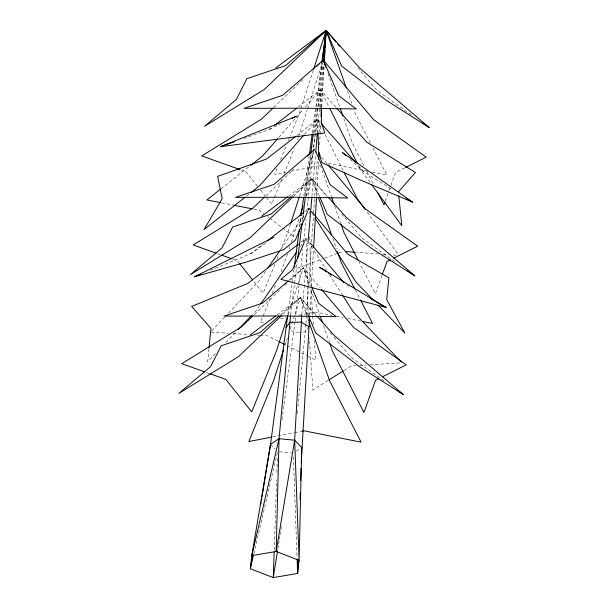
<?xml version="1.0" encoding="UTF-8"?>
<svg xmlns="http://www.w3.org/2000/svg" width="608" height="608" viewBox="0 0 608 608"><rect width="100%" height="100%" fill="white"/><g stroke="black" fill="none" stroke-linecap="round" stroke-linejoin="round"><path stroke-width="0.46" stroke-dasharray="3.04 2.28" d="M274.216 550.126L276.632 480.016M276.898 472.439L277.385 458.227M309.692 315.506L311.167 289.932M311.387 286.14L313.523 249.196M316.578 196.156L318.546 162.062M319.534 145.008L320.735 124.169M321.723 107.122L324.072 66.394M305.93 324.414L297.95 406.182M305.991 323.464L306.516 315.902M306.576 314.959L308.53 286.596M308.59 285.654L311.326 245.944M311.585 242.166L313.538 213.803M313.599 212.861L314.708 196.787M314.769 195.837L317.308 158.969M319.124 132.498L319.968 120.209M320.88 106.978L323.745 65.375M301.849 314.534L307.823 244.682M311.934 196.536L315.491 155.002M317.346 133.296L319.527 107.806M319.61 106.864L323.243 64.38M208.947 348.772L207.655 361.73L216.767 352.146M297.19 413.698L297.57 409.936M295.047 321.921L281.99 419.657M295.146 320.978L295.754 315.316M295.853 314.374L299.174 283.237M299.273 282.294L302.799 249.272M303.605 241.726L306.022 219.085M317.893 107.76L306.82 211.538L309.001 208.476L310.878 210.619L309.001 208.476L304.517 211.956M317.992 106.818L322.628 63.422M290.67 314.876L297.365 261.182M302.298 221.616L303.126 215.027M305.474 196.186L310.642 154.736M313.34 133.076L316.517 107.639M316.631 106.696L322.035 63.369M287.873 314.351L293.831 270.157M299.66 226.906L301.059 216.562M303.84 195.882L309.168 156.393M312.337 132.886L321.716 63.308M311.182 153.315L304.562 196.361M314.176 132.749L320.431 89.756L336.118 107.494M306.417 196.072L312.679 153.087M312.816 152.152L317.574 119.434L320.712 122.983M277.468 551.403L277.765 549.526M277.917 548.591L278.517 544.852M278.669 543.917L279.27 540.17M279.422 539.235L280.022 535.496M280.166 534.554L280.767 530.814M280.919 529.88L281.367 527.068M299.676 226.343L301.203 216.972M295.138 266.334L294.682 269.146L323.737 258.499M302.921 218.538L303.529 214.791M253.772 553.956L277.4 452.519M313.31 70.163L299.296 113.552L290.122 136.162M297.608 139.612L298.194 137.803M298.482 136.899L307.238 109.79M307.534 108.885L322.415 62.791M290.495 224.132L287.865 232.264L280.805 249.66M299.539 196.11L314.716 149.12L313.287 150.351M287.637 253.81L280.774 272.384M289.096 249.288L289.97 246.582M291.43 242.06L299.014 218.561M306.31 195.966L311.858 178.798L327.522 196.376M288.108 314.83L297.738 285.008M298.034 284.103L303.286 267.832L320.287 287.956M284.962 345.412L287.295 338.185M290.214 329.148L300.428 297.51L316.092 315.088M385.221 201.233L388.672 191.649M388.983 190.783L390.549 186.42M390.86 185.554L395.572 172.482L404.685 167.922M381.976 275.462L375.387 293.755L359.039 261.904M277.066 168.348L274.596 174.435L285.616 172.292M280.592 159.653L286.239 145.73M288.359 140.516L289.765 137.036M281.618 179.763L271.73 204.121L265.856 196.741M284.088 173.675L294.325 148.443M274.808 264.45L263.158 293.155L253.164 280.622M276.929 259.228L278.335 255.748M270.188 298.475L260.3 322.833L264.898 321.936M272.3 293.261L275.477 285.433M307.891 211.044L309.001 208.476L309.221 216.988M304.661 241.581L306.143 238.154L307.162 239.75M265.643 271.312L258.689 281.398L228.745 312.884M280.63 249.592L304.182 215.46M259.578 305.642L255.831 311.076L252.571 314.496M300.253 246.688L306.143 238.154L308.172 315.704M309.039 326.868L305.406 331.976L300.116 332.12M278.753 137.469L303.012 109.698M305.505 106.848L320.431 89.756L329.285 107.434M304.509 134.391L317.574 119.434L321.366 127.011M224.838 316.996L210.512 332.052L228.327 333.23M225.887 342.562L235.646 332.295M273.691 107.456L303.582 78.896M265.795 195.844L293.656 169.237M313.356 150.412L314.716 149.12M293.512 196.316L311.858 178.798L327.036 196.764M254.364 314.556L281.542 288.602M284.939 285.357L287.66 282.758M290.373 280.166L303.286 267.832L311.182 286.049M282.766 314.382L300.428 297.51L315.605 315.484M291.87 196.118L311.858 178.798L319.382 196.148M289.005 280.204L303.286 267.832L309.51 285.585M280.44 314.838L300.428 297.51L308.324 315.727M220.993 188.807L249.212 166.531M246.354 196.209L249.326 193.868M243.595 138.495L269.382 129.352L271.601 127.634M298.239 106.978L320.431 89.756L321.024 107.525M296.856 135.508L317.574 119.434L318.037 133.464M210.322 270.294L250.694 253.749L263.401 243.884M300.907 242.22L306.143 238.154M288.572 196.156L311.858 178.798L317.771 195.662M277.142 314.868L300.428 297.51L307.276 317.042M250.694 253.749L267.725 241.703M296.324 451.083L300.2 448.499M328.062 380.433L312.846 389.903L309.32 338.291M344.082 370.462L351.295 365.97L355.992 365.674M269.382 129.352L280.349 124.04M324.619 258.172L337.82 253.338M338.702 253.012L343.11 251.4M291.133 171.213L319.618 165.665M327.887 164.054L329.726 163.689L367.483 171.198M280.516 318.896L286.034 317.817M298.9 315.309L315.438 312.086L332.014 315.385M272.764 436.894L293.9 432.774M294.819 432.592L302.168 431.163M359.754 365.438L366.328 365.028M370.09 364.792L400.163 362.9M299.235 332.15L293.938 332.295L290.024 329.901M233.016 333.541L248.961 334.59M257.397 335.145L259.274 335.274M260.209 335.335L267.71 335.829L277.818 340.966M354.464 252.214L378.13 253.916M382.858 254.258L388.542 254.668M393.27 255.01L397.054 255.284M279.452 451.774L291.392 452.968M221.586 202.836L232.621 205.002M253.772 209.167L259.289 210.246L263.788 213.689M372.088 172.11L386.825 175.043L372.62 147.379M336.619 316.297L343.064 317.581M347.67 318.493L360.559 321.054M240.57 169.784L245.86 171.676L257.617 186.42M217.884 253.787L220.529 254.729M232.872 259.137L237.287 260.71L239.05 262.922M206.454 372.499L209.099 373.449M287.075 345.671L306.44 355.513M307.283 355.946L315.704 360.225L314.359 340.518M346.666 284.894L349.95 286.778M349.965 159.334L363.994 171.935L391.058 188.784M411.32 114.813L376.55 90.06L358.332 68.499M394.714 261.554L362.262 238.458L344.652 217.611M384.051 380.821L350.824 357.17L332.614 335.608M267.535 216.547L269.04 217.694M269.785 218.272L281.785 227.438M282.538 228.008L294.538 237.173M270.53 444.349L275.044 448.962M358.348 165.551L363.994 171.935M311.501 211.333L312.755 212.754M311.433 211.341L312.649 212.77M321.396 157.024L326.861 163.491M341.612 214.016L344.044 216.889M330.182 332.736L332.006 334.886M260.558 190.106L265.263 196.004M370.074 182.522L360.05 168.88L358.363 165.513M367.217 212.207L398.954 255.421M311.547 212.466L314.093 216.456M311.235 246.134L326.526 270.089M329.582 274.877L341.81 294.036M370.47 143.192L355.414 113.848L354.168 110.299M363.744 165.323L352.556 143.534L343.839 118.674M366.753 171.19L373.206 183.768M355.323 289.91L360.058 299.128M325.158 134.588L343.284 170.78M347.32 90.767L351.675 103.2M327.963 73.393L340.1 108.019M320.317 165.095L331.216 196.171M334.643 205.937L340.556 222.802M332.72 238.275L336.452 248.93M310.756 289.142L320.097 315.772M323.524 325.538L329.437 342.403M307.587 317.931L308.522 320.591M312.626 315.18L311.129 289.803M312.687 316.122L313.264 324.566M293.368 456.935L297.092 558.273M309.746 236.846L311.03 286.018M308.271 319.481L308.324 321.374"/><path stroke-width="0.91" d="M290.556 315.818L279.049 438.664L276.169 551.479L299.098 560.363L297.646 573.428L273.266 577.6L250.336 568.716L251.788 555.651L270.53 444.349L287.622 316.228M298.11 559.223L297.646 573.428L297.122 559.223M300.048 499.556L300.268 492.921M300.671 480.609L301.066 468.297M301.256 462.62L309.586 317.399M274.147 552.018L273.266 577.6L277.468 551.403M262.633 492.974L270.53 444.349L279.049 438.664L294.66 440.222L301.75 447.465L299.098 560.363L294.66 440.222L301.766 315.476M313.629 247.304L316.525 197.106M318.714 159.22L319.094 152.585M321.176 116.592L321.662 108.072M324.292 62.601L326.146 30.4L275.812 67.914M324.391 55.928L324.786 50.251M324.976 47.416L326.146 30.4L359.989 68.37L429.088 127.46L386.11 100.221L341.567 65.968L326.146 30.4L285.448 65.664L246.901 78.675L236.398 99.416L204.63 126.251L264.32 89.46L326.146 30.4L335.867 41.899M307.899 243.74L311.858 197.486M315.734 152.175L317.346 133.296M323.486 61.552L326.146 30.4L346.385 88.107M209.038 347.844L210.976 328.396L191.664 306.44L247.836 283.427L298.665 243.96M324.642 44.551L326.146 30.4L313.599 69.266M297.722 258.354L302.07 223.501M303.24 214.084L305.353 197.129M310.878 152.859L313.226 134.018M322.27 61.484L326.146 30.4L321.837 62.366M294.34 266.395L299.28 229.725M301.18 215.627L303.59 197.76M309.419 154.508L312.208 133.828M252.464 555.621L250.336 568.716L253.559 554.876M260.817 504.192L261.121 502.322M261.417 500.452L261.721 498.583M262.025 496.713L262.329 494.844M294.66 440.222L276.169 551.479L251.788 555.651L279.049 438.664M290.784 223.227L299.25 197.015M299.896 215.848L303.103 205.907M287.82 315.734L276.435 350.983L251.727 411.874L225.849 379.43L209.98 373.76M283.503 349.934L273.577 380.661L248.87 441.552L271.844 437.076M384.902 202.107L383.967 204.721L377.507 192.151M382.288 274.588L386.992 261.524L390.313 259.859M307.519 211.903L295.29 240.19L283.723 249.645L246.384 262.071L194.522 276.762L273.919 237.325M304.289 242.44L292.433 269.868L280.866 279.323L386.057 307.488L319.656 267.262L326.792 271.958M267.786 268.204L279.558 251.142M260.642 304.091L296.506 252.115M286.102 327.514L289.735 322.407L301.203 322.088L309.039 326.868M277.514 138.89L262.58 155.982L250.701 165.361M303.886 135.105L259.722 185.66L250.815 192.69M398.377 191.938L415.408 172.49L366.852 142.257L336.741 108.201M238.252 329.559L251.271 315.864M273.007 108.102L261.463 119.138L201.772 155.929L239.689 169.472M316.494 66.568L319.215 63.969M321.252 62.024L322.612 60.732L282.591 95.342L244.044 108.353L302.244 108.201L356.273 108.954L338.709 95.646L323.289 60.078M264.434 197.136L252.89 208.172L193.2 244.971L216.121 253.156M307.245 156.256L309.958 153.657M292.836 196.969L250.025 237.85L190.342 274.649L222.11 247.806L232.613 227.065L271.16 214.062L291.156 196.741M253.004 315.856L241.452 326.891L181.769 363.683L204.691 371.876M281.405 315.681L238.594 356.569L178.912 393.368L210.68 366.525L221.175 345.785L259.73 332.781L279.011 316.076M312.573 150.974L274.018 184.384L235.471 197.387L293.672 197.243L347.7 197.995L330.136 184.688L315.848 151.719M288.291 280.828L262.588 303.096L224.033 316.107L282.234 315.955L336.27 316.707L318.706 303.4L311.562 286.915M220.248 189.392L206.88 199.941L220.666 202.654M244.872 197.38L204.022 229.619L222.163 198.672L217.626 176.373L266.524 159.03L295.382 136.656M274.565 125.339L296.757 108.125M267.14 240.981L303.02 213.119M261.524 216.311L287.82 196.711M250.093 335.031L275.637 315.993M328.867 379.932L343.284 370.956M405.513 167.504L426.231 157.138L373.692 119.738L323.897 60.8M393.627 258.202L417.658 246.179L365.119 208.78L328.077 164.928M378.883 378.579L375.562 380.236L363.956 412.475L332.553 351.287L329.749 343.292M382.196 376.922L406.228 364.891L353.681 327.492L321.503 289.4M292.159 118.317L296.377 116.28L220.484 146.695L324.748 132.962L321.518 122.489L321.024 107.525M194.522 276.762L200.67 274.246M220.484 146.695L234.711 141.649M302.168 431.163L304.008 430.806L361.099 442.153L329.696 380.965L309.145 322.369M345.944 251.606L354.464 252.214M233.54 205.185L251.932 208.802M362.406 321.427L372.529 323.441L360.483 299.964M221.411 255.048L231.99 258.826M345.762 155.557L342.258 152.403L412.551 202.168L361.251 180.363L321.89 162.648L318.66 152.167L318.037 133.464M278.662 341.392L284.552 344.386M370.462 298.543L372.924 299.957M374.566 300.899L386.057 307.488M406.182 198.2L412.551 202.168M328.153 197.076L345.694 216.767L414.8 275.857L371.822 248.619L327.279 214.366L319.755 197.015M316.722 315.795L334.263 335.479L403.37 394.577L360.392 367.331L315.848 333.078L308.324 315.727M328.381 273L331.55 275.082M422.91 123.059L429.088 127.46M407.846 270.91L414.8 275.857M397.959 390.724L403.37 394.577M373.525 300.344L355.878 281.914L315.119 218.052M378.1 305.117L404.898 333.1L386.703 299.645L388.915 277.81L347.882 254.273L313.257 213.484M401.386 362.094L353.02 311.6L342.319 294.834M321.336 123.69L355.84 162.708M310.399 243.162L343.809 282.522M337.683 44.057L339.507 46.216M318.964 154.151L320.18 155.587M239.636 263.659L252.571 279.885M371.739 184.802L401.812 225.743L398.757 195.692M364.982 209.175L357.192 198.558L344.128 172.467M358.18 260.232L343.984 232.568L340.868 223.691M354.89 289.074L341.126 262.246L337.387 251.59M329.703 108.277L357.519 163.826M323.912 61.856L325.782 67.184M340.412 108.908L342.904 116.006M331.527 197.053L334.02 204.159M318.394 197.44L331.474 234.726M320.408 316.662L322.59 322.878"/></g></svg>
